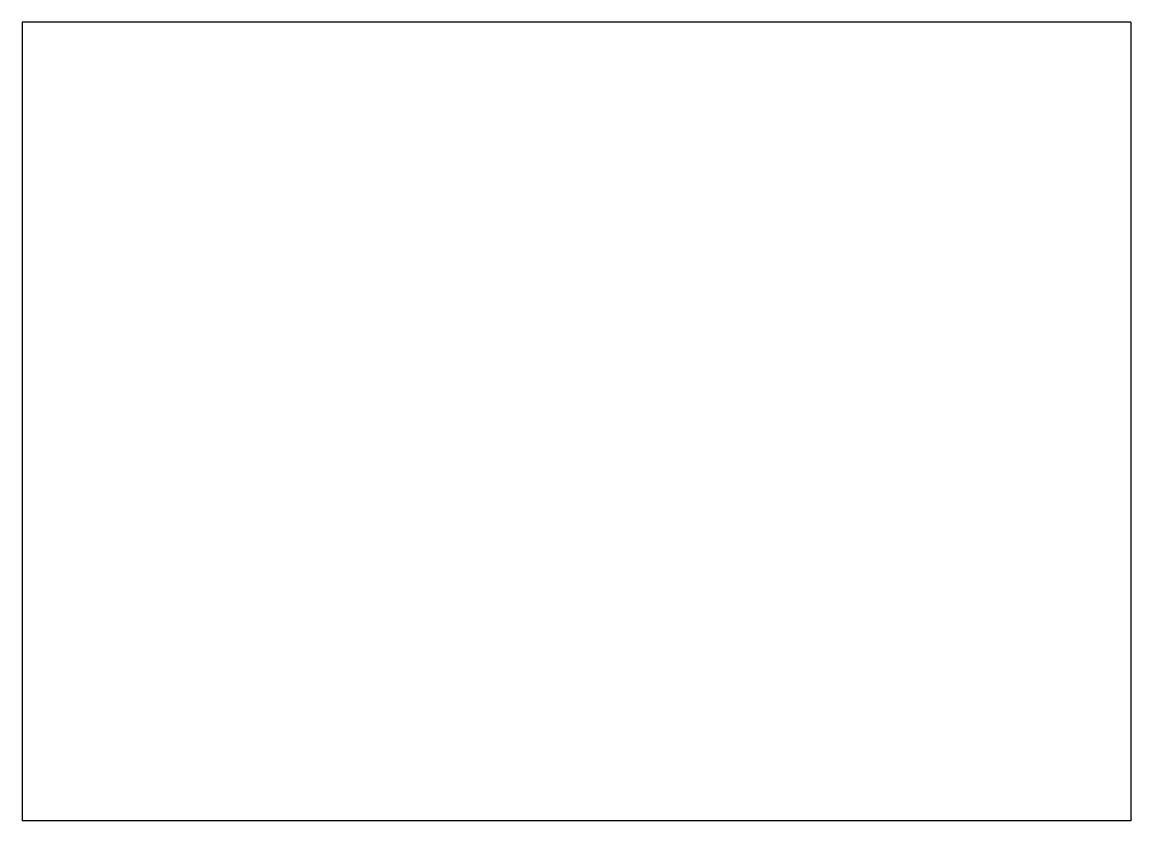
# Model space of a CAD drawing. Header units: metres. Extents: x 0 to 25, y -9 to 9.
import ezdxf

# ---------------------------------------------------------------- set-up
doc = ezdxf.new("R2010")
doc.units = ezdxf.units.M

msp = doc.modelspace()

# ---------------------------------------------------------------- linework, layer by layer
for points in [[(25, 9), (24.5, 9), (24, 9), (23.5, 9), (23, 9), (22.5, 9), (22, 9), (21.5, 9), (21, 9), (20.5, 9), (20, 9), (19.5, 9), (19, 9), (18.5, 9), (18, 9), (17.5, 9), (17, 9), (16.5, 9), (16, 9), (15.5, 9), (15, 9), (14.5, 9), (14, 9), (13.5, 9), (13, 9), (12.5, 9), (12, 9), (11.5, 9), (11, 9), (10.5, 9), (10, 9), (9.5, 9), (9, 9), (8.5, 9), (8, 9), (7.5, 9), (7, 9), (6.5, 9), (6, 9), (5.5, 9), (5, 9), (4.5, 9), (4, 9), (3.5, 9), (3, 9), (2.5, 9), (2, 9), (1.5, 9), (1, 9), (0.5, 9), (0, 9)], [(0, 9), (0, 8.64), (0, 8.28), (0, 7.92), (0, 7.56), (0, 7.2), (0, 6.84), (0, 6.48), (0, 6.12), (0, 5.76), (0, 5.4), (0, 5.04), (0, 4.68), (0, 4.32), (0, 3.96), (0, 3.6), (0, 3.24), (0, 2.88), (0, 2.52), (0, 2.16), (0, 1.8), (0, 1.44), (0, 1.08), (0, 0.72), (0, 0.36), (0, 0), (0, -0.36), (0, -0.72), (0, -1.08), (0, -1.44), (0, -1.8), (0, -2.16), (0, -2.52), (0, -2.88), (0, -3.24), (0, -3.6), (0, -3.96), (0, -4.32), (0, -4.68), (0, -5.04), (0, -5.4), (0, -5.76), (0, -6.12), (0, -6.48), (0, -6.84), (0, -7.2), (0, -7.56), (0, -7.92), (0, -8.28), (0, -8.64), (0, -9)], [(25, 9), (25, 8.64), (25, 8.28), (25, 7.92), (25, 7.56), (25, 7.2), (25, 6.84), (25, 6.48), (25, 6.12), (25, 5.76), (25, 5.4), (25, 5.04), (25, 4.68), (25, 4.32), (25, 3.96), (25, 3.6), (25, 3.24), (25, 2.88), (25, 2.52), (25, 2.16), (25, 1.8), (25, 1.44), (25, 1.08), (25, 0.72), (25, 0.36), (25, 0), (25, -0.36), (25, -0.72), (25, -1.08), (25, -1.44), (25, -1.8), (25, -2.16), (25, -2.52), (25, -2.88), (25, -3.24), (25, -3.6), (25, -3.96), (25, -4.32), (25, -4.68), (25, -5.04), (25, -5.4), (25, -5.76), (25, -6.12), (25, -6.48), (25, -6.84), (25, -7.2), (25, -7.56), (25, -7.92), (25, -8.28), (25, -8.64), (25, -9)], [(25, -9), (24.5, -9), (24, -9), (23.5, -9), (23, -9), (22.5, -9), (22, -9), (21.5, -9), (21, -9), (20.5, -9), (20, -9), (19.5, -9), (19, -9), (18.5, -9), (18, -9), (17.5, -9), (17, -9), (16.5, -9), (16, -9), (15.5, -9), (15, -9), (14.5, -9), (14, -9), (13.5, -9), (13, -9), (12.5, -9), (12, -9), (11.5, -9), (11, -9), (10.5, -9), (10, -9), (9.5, -9), (9, -9), (8.5, -9), (8, -9), (7.5, -9), (7, -9), (6.5, -9), (6, -9), (5.5, -9), (5, -9), (4.5, -9), (4, -9), (3.5, -9), (3, -9), (2.5, -9), (2, -9), (1.5, -9), (1, -9), (0.5, -9), (0, -9)]]:
    msp.add_lwpolyline(points)

doc.saveas('drawing.dxf')
